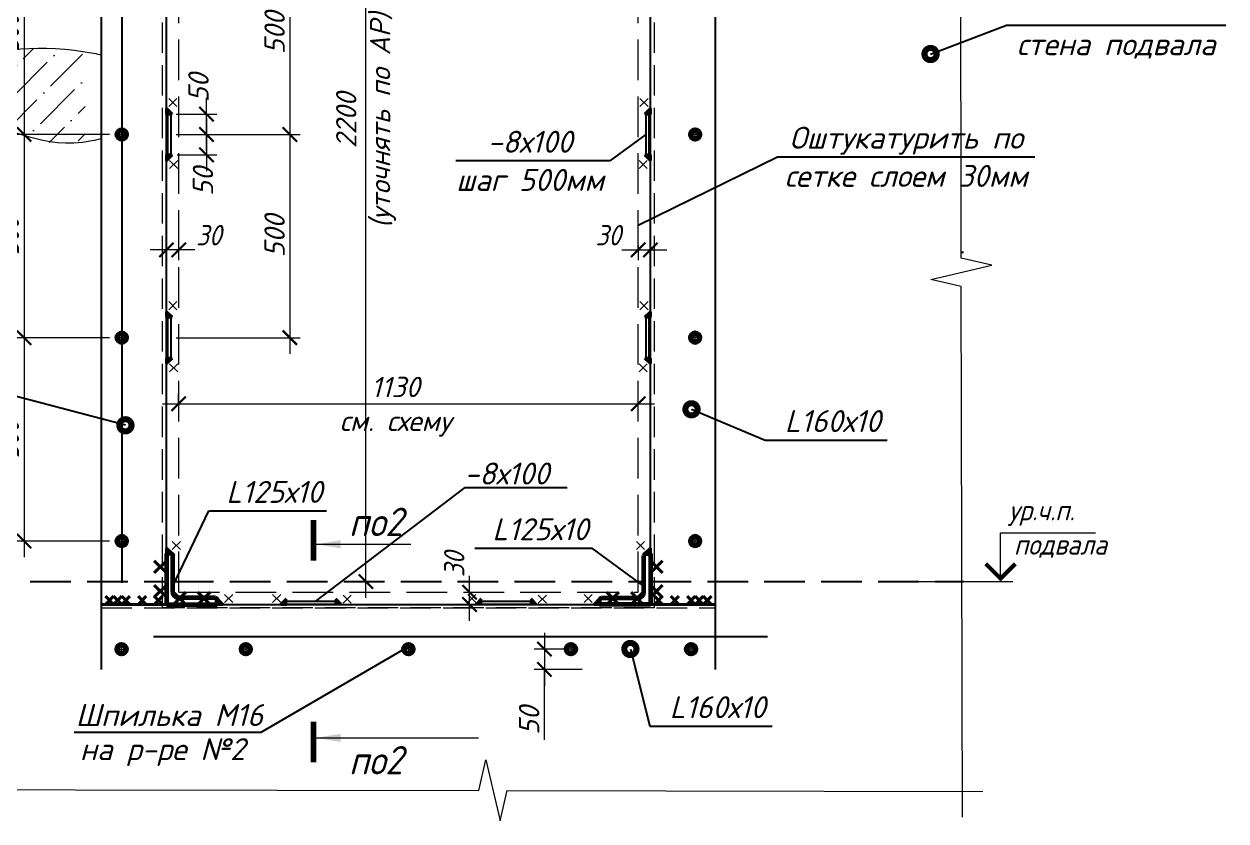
# Model space of a CAD drawing. Header units: millimetres. Extents: x 749182 to 2267578, y 70462 to 311449.
# Drawn here: x 2071783 to 2074739, y 144937 to 146898 of the extents above; entities that cross this region are included whole.
import ezdxf
from ezdxf.enums import TextEntityAlignment as Align

# ---------------------------------------------------------------- set-up
doc = ezdxf.new("R2010")
doc.units = ezdxf.units.MM
doc.linetypes.add('ГОСТ 2.303 4', pattern=[7, 5, -2, 0])
doc.linetypes.add('осеваяX2', pattern=[4, 2.5, -0.5, 0.5, -0.5])
doc.layers.get('Defpoints').update_dxf_attribs({"color": 255})
for name, color, linetype, lineweight in [('1Стены', 252, 'Continuous', 25), ('Оси', 165, 'осеваяX2', 13), ('Размер', 7, 'Continuous', 13), ('размеры', 7, 'Continuous', 9), ('Размеры КР', 164, 'Continuous', 9), ('сварка', 156, 'Continuous', 9), ('Стены', 184, 'Continuous', 40), ('штриховка кирпич', 42, 'Continuous', 5)]:
    doc.layers.add(name, color=color, linetype=linetype, lineweight=lineweight)
doc.layers.add('CS_UNPLOTTED', color=254, linetype='Continuous', plot=False)
doc.layers.add('металл', color=124, linetype='Continuous')
doc.layers.add('Текст', color=7, linetype='Continuous')
doc.styles.add('GOST 2.304_new', font='isocpeur.ttf', dxfattribs={"width": 0.9, "oblique": 15})
doc.styles.add('М2', font='isocpeui.ttf')
doc.dimstyles.new('SPDS', dxfattribs={"dimscale": 25, "dimtxt": 2.5, "dimasz": 1.77, "dimexe": 1.25, "dimexo": 0.625, "dimtad": 1, "dimdec": 0, "dimrnd": 0.001, "dimtxsty": 'GOST 2.304_new', "dimblk": 'ARCHTICK', "dimcen": 2.5, "dimdle": 2, "dimclrt": 256, "dimazin": 2, "dimtfac": 0.75, "dimtdec": 0, "dimtmove": 1, "dimatfit": 3, "dimfxl": 0, "dimtolj": 1, "dimlwd": 9, "dimlwe": 9, "dimarcsym": 0})
doc.dimstyles.new('SPDS 1_20', dxfattribs={"dimscale": 20, "dimtxt": 2.5, "dimasz": 1.77, "dimexe": 1.25, "dimexo": 0.625, "dimtad": 1, "dimdec": 0, "dimrnd": 0.001, "dimtxsty": 'М2', "dimblk": 'ARCHTICK', "dimcen": 2.5, "dimdle": 2, "dimclrt": 256, "dimadec": 0, "dimazin": 2, "dimtfac": 0.75, "dimtdec": 0, "dimtmove": 1, "dimatfit": 3, "dimfxl": 0, "dimtolj": 1, "dimlwd": 9, "dimlwe": 9, "dimarcsym": 0})

# ---------------------------------------------------------------- blocks, each defined once
blk = doc.blocks.new('м16')
at = {"layer": 'металл', "lineweight": 30, "ltscale": 20}
for p, q in [((-11, 6.4), (0, 12.7)), ((-11, -6.4), (-11, 6.4)), ((0, 12.7), (11, 6.4)), ((11, 6.4), (11, -6.4)), ((0, -12.7), (-11, -6.4)), ((11, -6.4), (0, -12.7))]:
    blk.add_line(p, q, dxfattribs=at)
blk.add_circle((0, 0), 15, dxfattribs=at)
for radius, start, end in [(10.4, 0, 180), (10.4, 180, 0), (6.92, 0, 180), (6.92, 180, 0)]:
    blk.add_arc((0, 0), radius, start, end, dxfattribs=at)
at = {"layer": 'металл', "linetype": 'Continuous', "lineweight": 25, "ltscale": 20}
blk.add_arc((0, 0), 8, 255, 165, dxfattribs=at)
at = {"layer": 'Оси', "ltscale": 20}
for p, q in [((17, 0), (-17.3, 0)), ((0, 17.3), (0, -17.3))]:
    blk.add_line(p, q, dxfattribs=at)
blk = doc.blocks.new('_ArchTick')
at = {"color": 0, "linetype": 'ByBlock', "const_width": 0.15}
blk.add_lwpolyline([(-0.5, -0.5), (0.5, 0.5)], dxfattribs=at)
blk = doc.blocks.new('*D1675')
at = {"layer": 'Defpoints', "color": 0, "lineweight": 20, "ltscale": 20, "transparency": 16777216}
for p in [(2072133.3, 146365.7), (2072163.3, 146365.7), (2072133.3, 146342.1)]:
    blk.add_point(p, dxfattribs=at)
at = {"layer": 'Размер', "color": 0, "lineweight": 9, "ltscale": 20, "transparency": 16777216}
for p, q in [((2072203.3, 146342.1), (2072093.3, 146342.1)), ((2072133.3, 146353.2), (2072133.3, 146317.1)), ((2072163.3, 146353.2), (2072163.3, 146317.1))]:
    blk.add_line(p, q, dxfattribs=at)
at = {"layer": 'Размер', "color": 0, "lineweight": 9, "ltscale": 20, "transparency": 16777216, "xscale": 35.4, "yscale": 35.4, "zscale": 35.4}
for p, rotation in [((2072133.3, 146342.1), 179.9999999995553), ((2072163.3, 146342.1), 359.9999999995553)]:
    blk.add_blockref('_ArchTick', p, dxfattribs=dict(at, rotation=rotation))
at = {"layer": 'Размер', "ltscale": 20, "transparency": 16777216, "insert": (2072237.2, 146378.2), "char_height": 50, "attachment_point": 5, "style": 'GOST 2.304_new'}
blk.add_mtext('\\A1;30', dxfattribs=at)
blk = doc.blocks.new('свар')
at = {"layer": 'сварка', "color": 0, "linetype": 'Continuous', "ltscale": 10}
for p, q in [((10, 10), (-10, -10)), ((-10, 10), (10, -10))]:
    blk.add_line(p, q, dxfattribs=at)
blk = doc.blocks.new('*D1678')
at = {"layer": 'Defpoints', "color": 0, "lineweight": 20, "ltscale": 20, "transparency": 16777216}
for p in [(2073293.4, 146365.7), (2073323.4, 146365.7), (2073323.4, 146342.1)]:
    blk.add_point(p, dxfattribs=at)
at = {"layer": 'Размер', "color": 0, "lineweight": 9, "ltscale": 20, "transparency": 16777216}
for p, q in [((2073253.4, 146342.1), (2073363.4, 146342.1)), ((2073293.4, 146353.2), (2073293.4, 146317.1)), ((2073323.4, 146353.2), (2073323.4, 146317.1))]:
    blk.add_line(p, q, dxfattribs=at)
at = {"layer": 'Размер', "color": 0, "lineweight": 9, "ltscale": 20, "transparency": 16777216, "xscale": 35.4, "yscale": 35.4, "zscale": 35.4, "rotation": 180}
blk.add_blockref('_ArchTick', (2073293.4, 146342.1), dxfattribs=at)
at = {"layer": 'Размер', "color": 0, "lineweight": 9, "ltscale": 20, "transparency": 16777216, "xscale": 35.4, "yscale": 35.4, "zscale": 35.4}
blk.add_blockref('_ArchTick', (2073323.4, 146342.1), dxfattribs=at)
at = {"layer": 'Размер', "ltscale": 20, "transparency": 16777216, "insert": (2073219.6, 146378.2), "char_height": 50, "attachment_point": 5, "style": 'GOST 2.304_new'}
blk.add_mtext('\\A1;30', dxfattribs=at)
blk = doc.blocks.new('*D1680')
at = {"layer": 'Defpoints', "color": 0, "lineweight": 20, "ltscale": 20, "transparency": 16777216}
for p in [(2072144.4, 147126.1), (2072144.4, 146626.1), (2072436.7, 146626.1)]:
    blk.add_point(p, dxfattribs=at)
at = {"layer": 'Размер', "color": 0, "lineweight": 9, "ltscale": 20, "transparency": 16777216}
for p, q in [((2072436.7, 147166.1), (2072436.7, 146586.1)), ((2072156.9, 147126.1), (2072461.7, 147126.1)), ((2072156.9, 146626.1), (2072461.7, 146626.1))]:
    blk.add_line(p, q, dxfattribs=at)
at = {"layer": 'Размер', "color": 0, "lineweight": 9, "ltscale": 20, "transparency": 16777216, "xscale": 35.4, "yscale": 35.4, "zscale": 35.4}
for p, rotation in [((2072436.7, 147126.1), 90), ((2072436.7, 146626.1), 270)]:
    blk.add_blockref('_ArchTick', p, dxfattribs=dict(at, rotation=rotation))
at = {"layer": 'Размер', "ltscale": 20, "transparency": 16777216, "insert": (2072399.2, 146876.1), "char_height": 50, "attachment_point": 5, "rotation": 90, "style": 'М2'}
blk.add_mtext('\\A1;500', dxfattribs=at)
blk = doc.blocks.new('*D1681')
at = {"layer": 'Defpoints', "color": 0, "lineweight": 20, "ltscale": 20, "transparency": 16777216}
for p in [(2072144.4, 146676.1), (2072231.9, 146676.1), (2072156.9, 146626.1)]:
    blk.add_point(p, dxfattribs=at)
at = {"layer": 'Размер', "color": 0, "lineweight": 9, "ltscale": 20, "transparency": 16777216}
for p, q in [((2072231.9, 146586.1), (2072231.9, 146716.1)), ((2072156.9, 146676.1), (2072256.9, 146676.1)), ((2072169.4, 146626.1), (2072256.9, 146626.1))]:
    blk.add_line(p, q, dxfattribs=at)
at = {"layer": 'Размер', "color": 0, "lineweight": 9, "ltscale": 20, "transparency": 16777216, "xscale": 35.4, "yscale": 35.4, "zscale": 35.4}
for p, rotation in [((2072231.9, 146676.1), 90), ((2072231.9, 146626.1), 270)]:
    blk.add_blockref('_ArchTick', p, dxfattribs=dict(at, rotation=rotation))
at = {"layer": 'Размер', "ltscale": 20, "transparency": 16777216, "insert": (2072212.1, 146741), "char_height": 50, "attachment_point": 5, "rotation": 90, "style": 'М2'}
blk.add_mtext('\\A1;50', dxfattribs=at)
blk = doc.blocks.new('*D1682')
at = {"layer": 'Defpoints', "color": 0, "lineweight": 20, "ltscale": 20, "transparency": 16777216}
for p in [(2072156.9, 146626.1), (2072147, 146576), (2072231.9, 146576)]:
    blk.add_point(p, dxfattribs=at)
at = {"layer": 'Размер', "color": 0, "lineweight": 9, "ltscale": 20, "transparency": 16777216}
for p, q in [((2072231.9, 146666.1), (2072231.9, 146536)), ((2072169.4, 146626.1), (2072256.9, 146626.1)), ((2072159.5, 146576), (2072256.9, 146576))]:
    blk.add_line(p, q, dxfattribs=at)
at = {"layer": 'Размер', "color": 0, "lineweight": 9, "ltscale": 20, "transparency": 16777216, "xscale": 35.4, "yscale": 35.4, "zscale": 35.4}
for p, rotation in [((2072231.9, 146626.1), 90), ((2072231.9, 146576), 270)]:
    blk.add_blockref('_ArchTick', p, dxfattribs=dict(at, rotation=rotation))
at = {"layer": 'Размер', "ltscale": 20, "transparency": 16777216, "insert": (2072223.1, 146510.2), "char_height": 50, "attachment_point": 5, "rotation": 90, "style": 'М2'}
blk.add_mtext('\\A1;50', dxfattribs=at)
blk = doc.blocks.new('*D1684')
at = {"layer": 'Defpoints', "color": 0, "lineweight": 20, "ltscale": 20, "transparency": 16777216}
for p in [(2072144.4, 146626.1), (2072144.4, 146126.1), (2072436.7, 146126.1)]:
    blk.add_point(p, dxfattribs=at)
at = {"layer": 'Размер', "color": 0, "lineweight": 9, "ltscale": 20, "transparency": 16777216}
for p, q in [((2072436.7, 146666.1), (2072436.7, 146086.1)), ((2072156.9, 146626.1), (2072461.7, 146626.1)), ((2072156.9, 146126.1), (2072461.7, 146126.1))]:
    blk.add_line(p, q, dxfattribs=at)
at = {"layer": 'Размер', "color": 0, "lineweight": 9, "ltscale": 20, "transparency": 16777216, "xscale": 35.4, "yscale": 35.4, "zscale": 35.4}
for p, rotation in [((2072436.7, 146626.1), 90), ((2072436.7, 146126.1), 270)]:
    blk.add_blockref('_ArchTick', p, dxfattribs=dict(at, rotation=rotation))
at = {"layer": 'Размер', "ltscale": 20, "transparency": 16777216, "insert": (2072399.2, 146376.1), "char_height": 50, "attachment_point": 5, "rotation": 90, "style": 'М2'}
blk.add_mtext('\\A1;500', dxfattribs=at)
blk = doc.blocks.new('*D1685')
at = {"layer": 'Defpoints', "color": 0, "lineweight": 20, "ltscale": 20, "transparency": 16777216}
for p in [(2072868.3, 145499.7), (2072878.5, 145499.7), (2072868.3, 145469.7)]:
    blk.add_point(p, dxfattribs=at)
at = {"layer": 'Размер', "color": 0, "lineweight": 9, "ltscale": 20, "transparency": 16777216}
for p, q in [((2072878.5, 145429.7), (2072878.5, 145539.7)), ((2072880.8, 145499.7), (2072903.5, 145499.7)), ((2072880.8, 145469.7), (2072903.5, 145469.7))]:
    blk.add_line(p, q, dxfattribs=at)
at = {"layer": 'Размер', "color": 0, "lineweight": 9, "ltscale": 20, "transparency": 16777216, "xscale": 35.4, "yscale": 35.4, "zscale": 35.4}
for p, rotation in [((2072878.5, 145499.7), 90), ((2072878.5, 145469.7), 270)]:
    blk.add_blockref('_ArchTick', p, dxfattribs=dict(at, rotation=rotation))
at = {"layer": 'Размер', "ltscale": 20, "transparency": 16777216, "insert": (2072841, 145568), "char_height": 50, "attachment_point": 5, "rotation": 90, "style": 'GOST 2.304_new'}
blk.add_mtext('\\A1;30', dxfattribs=at)
blk = doc.blocks.new('*D1686')
at = {"layer": 'Defpoints', "color": 0, "lineweight": 20, "ltscale": 20, "transparency": 16777216}
for p in [(2072623.9, 147726.1), (2072637.8, 147726.1), (2072637.8, 145526.1)]:
    blk.add_point(p, dxfattribs=at)
at = {"layer": 'Размер', "color": 0, "lineweight": 9, "ltscale": 20, "transparency": 16777216}
for p, q in [((2072623.9, 145486.1), (2072623.9, 147766.1)), ((2072625.3, 147726.1), (2072598.9, 147726.1)), ((2072625.3, 145526.1), (2072598.9, 145526.1))]:
    blk.add_line(p, q, dxfattribs=at)
at = {"layer": 'Размер', "color": 0, "lineweight": 9, "ltscale": 20, "transparency": 16777216, "xscale": 35.4, "yscale": 35.4, "zscale": 35.4}
for p, rotation in [((2072623.9, 147726.1), 90), ((2072623.9, 145526.1), 270)]:
    blk.add_blockref('_ArchTick', p, dxfattribs=dict(at, rotation=rotation))
at = {"layer": 'Размер', "ltscale": 20, "transparency": 16777216, "insert": (2072623.9, 146660.7), "char_height": 50, "width": 670.583, "attachment_point": 5, "rotation": 90, "style": 'М2'}
blk.add_mtext('\\A1;2200 \\P(уточнять по АР)', dxfattribs=at)
blk = doc.blocks.new('*D1669')
at = {"layer": 'Defpoints', "color": 0, "lineweight": 20, "ltscale": 20, "transparency": 16777216}
for p in [(2072006.1, 147126.1), (2071783.3, 146626.1), (2072006.1, 146626.1)]:
    blk.add_point(p, dxfattribs=at)
at = {"layer": 'размеры', "color": 0, "lineweight": 9, "ltscale": 20, "transparency": 16777216}
for p, q in [((2071783.3, 147166.1), (2071783.3, 146586.1)), ((2071993.6, 147126.1), (2071758.3, 147126.1)), ((2071993.6, 146626.1), (2071758.3, 146626.1))]:
    blk.add_line(p, q, dxfattribs=at)
at = {"layer": 'размеры', "color": 0, "lineweight": 9, "ltscale": 20, "transparency": 16777216, "xscale": 35.4, "yscale": 35.4, "zscale": 35.4}
for p, rotation in [((2071783.3, 147126.1), 90), ((2071783.3, 146626.1), 270)]:
    blk.add_blockref('_ArchTick', p, dxfattribs=dict(at, rotation=rotation))
at = {"layer": 'размеры', "ltscale": 20, "transparency": 16777216, "insert": (2071745.8, 146876.1), "char_height": 50, "attachment_point": 5, "rotation": 90, "style": 'GOST 2.304_new'}
blk.add_mtext('\\A1;500', dxfattribs=at)
blk = doc.blocks.new('*D1670')
at = {"layer": 'Defpoints', "color": 0, "lineweight": 20, "ltscale": 20, "transparency": 16777216}
for p in [(2072006.1, 146626.1), (2071783.3, 146126.1), (2072006.1, 146126.1)]:
    blk.add_point(p, dxfattribs=at)
at = {"layer": 'размеры', "color": 0, "lineweight": 9, "ltscale": 20, "transparency": 16777216}
for p, q in [((2071783.3, 146666.1), (2071783.3, 146086.1)), ((2071993.6, 146626.1), (2071758.3, 146626.1)), ((2071993.6, 146126.1), (2071758.3, 146126.1))]:
    blk.add_line(p, q, dxfattribs=at)
at = {"layer": 'размеры', "color": 0, "lineweight": 9, "ltscale": 20, "transparency": 16777216, "xscale": 35.4, "yscale": 35.4, "zscale": 35.4}
for p, rotation in [((2071783.3, 146626.1), 90), ((2071783.3, 146126.1), 270)]:
    blk.add_blockref('_ArchTick', p, dxfattribs=dict(at, rotation=rotation))
at = {"layer": 'размеры', "ltscale": 20, "transparency": 16777216, "insert": (2071745.8, 146376.1), "char_height": 50, "attachment_point": 5, "rotation": 90, "style": 'GOST 2.304_new'}
blk.add_mtext('\\A1;500', dxfattribs=at)
blk = doc.blocks.new('*D1671')
at = {"layer": 'Defpoints', "color": 0, "lineweight": 20, "ltscale": 20, "transparency": 16777216}
for p in [(2072006.1, 146126.1), (2071783.3, 145625.7), (2072006.1, 145625.7)]:
    blk.add_point(p, dxfattribs=at)
at = {"layer": 'размеры', "color": 0, "lineweight": 9, "ltscale": 20, "transparency": 16777216}
for p, q in [((2071783.3, 146166.1), (2071783.3, 145585.7)), ((2071993.6, 146126.1), (2071758.3, 146126.1)), ((2071993.6, 145625.7), (2071758.3, 145625.7))]:
    blk.add_line(p, q, dxfattribs=at)
at = {"layer": 'размеры', "color": 0, "lineweight": 9, "ltscale": 20, "transparency": 16777216, "xscale": 35.4, "yscale": 35.4, "zscale": 35.4}
for p, rotation in [((2071783.3, 146126.1), 90), ((2071783.3, 145625.7), 270)]:
    blk.add_blockref('_ArchTick', p, dxfattribs=dict(at, rotation=rotation))
at = {"layer": 'размеры', "ltscale": 20, "transparency": 16777216, "insert": (2071745.8, 145875.9), "char_height": 50, "attachment_point": 5, "rotation": 90, "style": 'GOST 2.304_new'}
blk.add_mtext('\\A1;500', dxfattribs=at)
blk = doc.blocks.new('*D1689')
at = {"layer": 'Defpoints', "color": 0, "lineweight": 20, "ltscale": 20, "transparency": 16777216}
for p in [(2073147.5, 145359.7), (2073062.6, 145309.7), (2073167.9, 145309.7)]:
    blk.add_point(p, dxfattribs=at)
at = {"layer": 'Размер', "color": 0, "lineweight": 9, "ltscale": 20, "transparency": 16777216}
for p, q in [((2073062.6, 145399.7), (2073062.6, 145269.7)), ((2073135, 145359.7), (2073037.6, 145359.7)), ((2073155.4, 145309.7), (2073037.6, 145309.7)), ((2073062.6, 145136.5), (2073062.6, 145309.7))]:
    blk.add_line(p, q, dxfattribs=at)
at = {"layer": 'Размер', "color": 0, "lineweight": 9, "ltscale": 20, "transparency": 16777216, "xscale": 35.4, "yscale": 35.4, "zscale": 35.4}
for p, rotation in [((2073062.6, 145359.7), 90), ((2073062.6, 145309.7), 270)]:
    blk.add_blockref('_ArchTick', p, dxfattribs=dict(at, rotation=rotation))
at = {"layer": 'Размер', "ltscale": 20, "transparency": 16777216, "insert": (2073025.1, 145183.9), "char_height": 50, "attachment_point": 5, "rotation": 90, "style": 'М2'}
blk.add_mtext('\\A1;50', dxfattribs=at)
blk = doc.blocks.new('*D1692')
at = {"layer": 'Defpoints', "color": 0, "lineweight": 20, "transparency": 16777216}
for p in [(2072163.3, 145953.5), (2073293.4, 145963.5), (2073293.4, 145933.1)]:
    blk.add_point(p, dxfattribs=at)
at = {"layer": 'Размеры КР', "color": 0, "lineweight": 9, "transparency": 16777216}
for p, q in [((2072163.3, 145966), (2072163.3, 145988.5)), ((2073293.4, 145945.6), (2073293.4, 145988.5)), ((2072123.3, 145963.5), (2073333.4, 145963.5))]:
    blk.add_line(p, q, dxfattribs=at)
at = {"layer": 'Размеры КР', "color": 0, "lineweight": 9, "transparency": 16777216, "xscale": 35.4, "yscale": 35.4, "zscale": 35.4, "rotation": 180}
blk.add_blockref('_ArchTick', (2072163.3, 145963.5), dxfattribs=at)
at = {"layer": 'Размеры КР', "color": 0, "lineweight": 9, "transparency": 16777216, "xscale": 35.4, "yscale": 35.4, "zscale": 35.4}
blk.add_blockref('_ArchTick', (2073293.4, 145963.5), dxfattribs=at)
at = {"layer": 'Размеры КР', "lineweight": 20, "transparency": 16777216, "insert": (2072696.4, 145956.3), "char_height": 50, "attachment_point": 5, "style": 'М2'}
blk.add_mtext('\\A1;1130\\Pсм. схему', dxfattribs=at)

msp = doc.modelspace()

# ---------------------------------------------------------------- hatches: boundary and pattern name
at = {"layer": 'Стены', "linetype": 'Continuous', "ltscale": 5}
for points in [[(2072133.3484, 146676.2142), (2072133.3484, 146689.8576), (2072146.9918, 146676.2142)], [(2073323.3582, 146676.2142), (2073323.3582, 146689.8576), (2073309.7148, 146676.2142)], [(2072133.3484, 146576.0186), (2072133.3484, 146562.3752), (2072146.9918, 146576.0186)], [(2073323.3582, 146576.0186), (2073323.3582, 146562.3752), (2073309.7148, 146576.0186)], [(2072133.3484, 146176.2142), (2072133.3484, 146189.8576), (2072146.9918, 146176.2142)], [(2073323.3582, 146176.2142), (2073323.3582, 146189.8576), (2073309.7148, 146176.2142)], [(2072133.3484, 146076.0186), (2072133.3484, 146062.3752), (2072146.9918, 146076.0186)], [(2073323.3582, 146076.0186), (2073323.3582, 146062.3752), (2073309.7148, 146076.0186)], [(2072133.3386, 145594.7048), (2072133.3386, 145608.3483), (2072146.982, 145594.7048)], [(2073323.3582, 145594.695), (2073323.3582, 145608.3384), (2073309.7148, 145594.695)], [(2072258.3386, 145469.7048), (2072258.3386, 145483.3483), (2072271.982, 145469.7048)], [(2072428.2555, 145469.695), (2072414.6121, 145469.695), (2072428.2555, 145483.3384)], [(2072548.9425, 145469.695), (2072562.586, 145469.695), (2072548.9425, 145483.3384)], [(2072908.2555, 145469.695), (2072894.6121, 145469.695), (2072908.2555, 145483.3384)], [(2073028.9425, 145469.695), (2073042.586, 145469.695), (2073028.9425, 145483.3384)], [(2073198.3484, 145469.695), (2073198.3484, 145483.3384), (2073184.705, 145469.695)]]:
    msp.add_hatch(color=256, dxfattribs=at).paths.add_polyline_path(points, flags=0)
at = {"layer": 'штриховка кирпич', "ltscale": 20}
h = msp.add_hatch(dxfattribs=at)
h.set_pattern_fill('ANSI36', color=256, scale=15)
h.set_pattern_definition([(45, (-39860977.59, -1290940.766), (25.25697034, 92.60889125), [119.0625, -23.8125, 0, -23.8125])])
edge = h.paths.add_edge_path()
edge.add_spline(control_points=[(2071933.3484, 146821.5948), (2071922.1723, 146824.7526), (2071803.0856, 146853.485), (2071712.2099, 146829.288), (2071629.9206, 146807.3771)], knot_values=[0, 0, 0, 0, 28.268924197, 299.190779204, 299.190779204, 299.190779204, 299.190779204], degree=3, periodic=0)
edge.add_spline(control_points=[(2071629.9206, 146807.3771), (2071564.9894, 146741.4163), (2071532.3711, 146628.112), (2071727.6682, 146675.2408), (2071828.0572, 146582.3769), (2071927.1017, 146613.6571), (2071933.3484, 146615.9418)], knot_values=[624.98540237, 624.98540237, 624.98540237, 624.98540237, 809.346712456, 941.672141688, 1203.71855065, 1221.227201709, 1221.227201709, 1221.227201709, 1221.227201709], degree=3, periodic=0)
edge.add_line((2071933.3484, 146615.9418), (2071933.3484, 146821.5948))

# ---------------------------------------------------------------- linework, layer by layer
at = {"layer": '1Стены', "linetype": 'ГОСТ 2.303 4', "lineweight": 13, "ltscale": 15}
for p, q in [((2072123.3484, 145461.695), (2072123.3484, 147791.7048)), ((2073333.3582, 145461.695), (2073333.3582, 147791.7048)), ((2071973.3484, 145461.695), (2073483.3582, 145461.695)), ((2073333.3582, 145461.695), (2072123.3484, 145461.695))]:
    msp.add_line(p, q, dxfattribs=at)
at = {"layer": '1Стены', "linetype": 'ГОСТ 2.303 4', "lineweight": 13, "ltscale": 20}
for p, q in [((2072163.3484, 145499.695), (2072163.3484, 147726.1262)), ((2073293.3582, 145499.695), (2073293.3582, 147726.1262)), ((2072163.3484, 145499.695), (2073293.3582, 145499.695))]:
    msp.add_line(p, q, dxfattribs=at)
at = {"layer": '1Стены', "color": 6, "linetype": 'ГОСТ 2.303 4', "ltscale": 20}
for p, q in [((2071518.2818, 145526.1262), (2072133.3386, 145526.1262)), ((2072149.3386, 145526.1262), (2073307.3582, 145526.1262)), ((2073323.3582, 145526.1262), (2074087.2555, 145526.1262)), ((2074088.6182, 145526.1262), (2074093.4117, 145526.1262))]:
    msp.add_line(p, q, dxfattribs=at)
at = {"layer": 'CS_UNPLOTTED', "ltscale": 20}
msp.add_line((2072023.3484, 148437.9746), (2072023.3484, 145522.9586), dxfattribs=at)
at = {"layer": 'CS_UNPLOTTED', "ltscale": 100}
msp.add_line((2074087.4674, 146336.1164), (2074093.4117, 146336.1164), dxfattribs=at)
at = {"layer": 'металл', "color": 0, "ltscale": 20}
for p, q in [((2071973.3484, 145309.695), (2071973.3484, 147996.1262)), ((2073483.3582, 145309.695), (2073483.3582, 147996.1262)), ((2072133.3484, 145594.7048), (2072133.3484, 147741.7048)), ((2073323.3582, 145471.695), (2073323.3582, 147741.7048)), ((2072133.3484, 145469.695), (2071973.3484, 145469.695)), ((2072133.3484, 145469.695), (2071973.3484, 145469.695)), ((2071973.3484, 145469.695), (2073483.3582, 145469.695)), ((2073323.3582, 145469.695), (2073483.3582, 145469.695)), ((2073323.3582, 145469.695), (2073483.3582, 145469.695)), ((2072101.2332, 145391.1376), (2073611.243, 145391.1376))]:
    msp.add_line(p, q, dxfattribs=at)
at = {"layer": 'металл', "color": 0, "linetype": 'Continuous', "lineweight": 60, "ltscale": 20, "extrusion": (0, 0, -1)}
for p, q in [((2072133.3386, 145594.7048), (2072133.3386, 145469.7048)), ((2072144.7386, 145594.7048), (2072133.3386, 145594.7048)), ((2072149.3386, 145499.7048), (2072149.3386, 145590.1048)), ((2072253.7386, 145485.7048), (2072163.3386, 145485.7048)), ((2072258.3386, 145469.7048), (2072258.3386, 145481.1048)), ((2072133.3386, 145469.7048), (2072258.3386, 145469.7048))]:
    msp.add_line(p, q, dxfattribs=at)
at = {"layer": 'металл', "color": 0, "linetype": 'Continuous', "lineweight": 60, "ltscale": 20}
for p, q in [((2073311.9582, 145594.695), (2073323.3582, 145594.695)), ((2073323.3582, 145594.695), (2073323.3582, 145469.695)), ((2073307.3582, 145499.695), (2073307.3582, 145590.095)), ((2073198.3582, 145469.695), (2073198.3582, 145481.095)), ((2073202.9582, 145485.695), (2073293.3582, 145485.695)), ((2073323.3582, 145469.695), (2073198.3582, 145469.695))]:
    msp.add_line(p, q, dxfattribs=at)
at = {"layer": 'металл', "ltscale": 20}
for points in [[(2072136.3575, 146676.1164), (2072144.3575, 146676.1164), (2072144.3575, 146576.1164), (2072136.3575, 146576.1164)], [(2073320.3492, 146676.1164), (2073312.3492, 146676.1164), (2073312.3492, 146576.1164), (2073320.3492, 146576.1164)], [(2072136.3575, 146176.1164), (2072144.3575, 146176.1164), (2072144.3575, 146076.1164), (2072136.3575, 146076.1164)], [(2073320.3492, 146176.1164), (2073312.3492, 146176.1164), (2073312.3492, 146076.1164), (2073320.3492, 146076.1164)], [(2072428.3533, 145469.695), (2072428.3533, 145477.695), (2072548.3533, 145477.695), (2072548.3533, 145469.695)], [(2072908.3533, 145469.695), (2072908.3533, 145477.695), (2073028.3533, 145477.695), (2073028.3533, 145469.695)]]:
    msp.add_lwpolyline(points, close=True, dxfattribs=at)
at = {"layer": 'металл', "linetype": 'Continuous', "lineweight": 60, "ltscale": 20, "extrusion": (0, 0, -1)}
for centre, radius, start, end in [((-2072144.7386, 145590.1048), 4.6, 90, 180), ((-2072163.3386, 145499.7048), 14, 270, 0), ((-2072253.7386, 145481.1048), 4.6, 90, 180)]:
    msp.add_arc(centre, radius, start, end, dxfattribs=at)
at = {"layer": 'металл', "linetype": 'Continuous', "lineweight": 60, "ltscale": 20}
for centre, radius, start, end in [((2073311.9582, 145590.095), 4.6, 90, 180), ((2073202.9582, 145481.095), 4.6, 90, 180), ((2073293.3582, 145499.695), 14, 270, 0)]:
    msp.add_arc(centre, radius, start, end, dxfattribs=at)
at = {"layer": 'Размер', "linetype": 'Continuous', "ltscale": 20}
for p, q in [((2074184.3671, 145526.1262), (2074184.3671, 145646.1262)), ((2074184.3671, 145646.1262), (2074417.9921, 145646.1262)), ((2072501.9146, 145617.7789), (2072733.9295, 145617.7789)), ((2073974.9447, 145526.1262), (2074214.3671, 145526.1262)), ((2072501.9146, 145141.4948), (2072900.3403, 145141.4948))]:
    msp.add_line(p, q, dxfattribs=at)
for points, const_width in [([(2072494.9146, 145677.7789), (2072494.9146, 145577.7789)], 14), ([(2074147.9026, 145569.6617), (2074184.3671, 145533.1973), (2074220.8315, 145569.6617)], 10), ([(2072494.9146, 145081.4948), (2072494.9146, 145181.4948)], 14)]:
    msp.add_lwpolyline(points, dxfattribs=dict(at, const_width=const_width))
for points in [[(2072501.9146, 145617.7789), (2072562.0046, 145627.8345), (2072562.0046, 145607.7233)], [(2072501.9146, 145141.4948), (2072562.0046, 145151.5504), (2072562.0046, 145131.4392)]]:
    msp.add_solid(points, dxfattribs=at)
at = {"layer": 'Стены', "color": 0, "linetype": 'Continuous', "ltscale": 5}
for p, q in [((2072133.3484, 146676.2142), (2072133.3484, 146689.8576)), ((2072133.3484, 146689.8576), (2072146.9918, 146676.2142)), ((2073323.3582, 146689.8576), (2073309.7148, 146676.2142)), ((2073323.3582, 146676.2142), (2073323.3582, 146689.8576)), ((2072146.9918, 146676.2142), (2072133.3484, 146676.2142)), ((2073309.7148, 146676.2142), (2073323.3582, 146676.2142)), ((2072133.3484, 146576.0186), (2072133.3484, 146562.3752)), ((2072133.3484, 146562.3752), (2072146.9918, 146576.0186)), ((2072146.9918, 146576.0186), (2072133.3484, 146576.0186)), ((2073323.3582, 146562.3752), (2073309.7148, 146576.0186)), ((2073309.7148, 146576.0186), (2073323.3582, 146576.0186)), ((2073323.3582, 146576.0186), (2073323.3582, 146562.3752)), ((2072133.3484, 146176.2142), (2072133.3484, 146189.8576)), ((2072133.3484, 146189.8576), (2072146.9918, 146176.2142)), ((2073323.3582, 146189.8576), (2073309.7148, 146176.2142)), ((2073323.3582, 146176.2142), (2073323.3582, 146189.8576)), ((2072146.9918, 146176.2142), (2072133.3484, 146176.2142)), ((2073309.7148, 146176.2142), (2073323.3582, 146176.2142)), ((2072133.3484, 146076.0186), (2072133.3484, 146062.3752)), ((2072133.3484, 146062.3752), (2072146.9918, 146076.0186)), ((2072146.9918, 146076.0186), (2072133.3484, 146076.0186)), ((2073323.3582, 146062.3752), (2073309.7148, 146076.0186)), ((2073309.7148, 146076.0186), (2073323.3582, 146076.0186)), ((2073323.3582, 146076.0186), (2073323.3582, 146062.3752)), ((2072133.3386, 145594.7048), (2072133.3386, 145608.3483)), ((2072133.3386, 145608.3483), (2072146.982, 145594.7048)), ((2072146.982, 145594.7048), (2072133.3386, 145594.7048)), ((2073323.3582, 145608.3384), (2073309.7148, 145594.695)), ((2073309.7148, 145594.695), (2073323.3582, 145594.695)), ((2073323.3582, 145594.695), (2073323.3582, 145608.3384)), ((2072258.3386, 145469.7048), (2072258.3386, 145483.3483)), ((2072258.3386, 145483.3483), (2072271.982, 145469.7048)), ((2072414.6121, 145469.695), (2072428.2555, 145483.3384)), ((2072562.586, 145469.695), (2072548.9425, 145483.3384)), ((2072894.6121, 145469.695), (2072908.2555, 145483.3384)), ((2073042.586, 145469.695), (2073028.9425, 145483.3384)), ((2073198.3484, 145483.3384), (2073184.705, 145469.695)), ((2073198.3484, 145469.695), (2073198.3484, 145483.3384)), ((2072271.982, 145469.7048), (2072258.3386, 145469.7048)), ((2072428.2555, 145469.695), (2072414.6121, 145469.695)), ((2073184.705, 145469.695), (2073198.3484, 145469.695))]:
    msp.add_line(p, q, dxfattribs=at)
at = {"layer": 'Стены', "color": 0, "linetype": 'Continuous', "ltscale": 15}
for p, q in [((2072133.3287, 145594.7048), (2072133.3287, 145469.7048)), ((2073323.3681, 145594.695), (2073323.3681, 145469.695)), ((2072133.3287, 145577.2048), (2072103.3287, 145547.2048)), ((2072133.3287, 145547.2048), (2072103.3287, 145577.2048)), ((2073323.3681, 145577.195), (2073353.3681, 145547.195)), ((2073323.3681, 145547.195), (2073353.3681, 145577.195)), ((2072133.3287, 145517.2048), (2072103.3287, 145487.2048)), ((2072133.3287, 145487.2048), (2072103.3287, 145517.2048)), ((2073323.3681, 145517.195), (2073353.3681, 145487.195)), ((2073323.3681, 145487.195), (2073353.3681, 145517.195)), ((2072180.8336, 145469.6987), (2072150.8313, 145499.6964)), ((2072150.8336, 145469.6964), (2072180.8313, 145499.6987)), ((2072240.8336, 145469.7034), (2072210.8313, 145499.7011)), ((2072210.8336, 145469.7011), (2072240.8313, 145499.7034)), ((2073245.8533, 145469.6889), (2073215.851, 145499.6865)), ((2073215.8533, 145469.6865), (2073245.851, 145499.6889)), ((2073305.8533, 145469.6936), (2073275.851, 145499.6912)), ((2073275.8533, 145469.6912), (2073305.851, 145499.6936)), ((2072258.3386, 145469.7048), (2072133.3287, 145469.695)), ((2073323.3582, 145469.695), (2073198.3484, 145469.6851))]:
    msp.add_line(p, q, dxfattribs=at)
at = {"layer": 'Стены', "color": 0, "linetype": 'Continuous', "ltscale": 10}
for p, q in [((2071983.3484, 145469.695), (2072003.3484, 145489.695)), ((2072003.3484, 145469.695), (2071983.3484, 145489.695)), ((2072023.3484, 145469.695), (2072003.3484, 145489.695)), ((2072003.3484, 145469.695), (2072023.3484, 145489.695)), ((2072023.3484, 145469.695), (2072043.3484, 145489.695)), ((2072043.3484, 145469.695), (2072023.3484, 145489.695)), ((2072063.3484, 145469.695), (2072083.3484, 145489.695)), ((2072083.3484, 145469.695), (2072063.3484, 145489.695)), ((2072103.3484, 145469.695), (2072123.3484, 145489.695)), ((2072123.3484, 145469.695), (2072103.3484, 145489.695)), ((2073333.3582, 145469.695), (2073353.3582, 145489.695)), ((2073353.3582, 145469.695), (2073333.3582, 145489.695)), ((2073353.3582, 145469.695), (2073333.3582, 145489.695)), ((2073333.3582, 145469.695), (2073353.3582, 145489.695)), ((2073373.3582, 145469.695), (2073393.3582, 145489.695)), ((2073393.3582, 145469.695), (2073373.3582, 145489.695)), ((2073393.3582, 145469.695), (2073373.3582, 145489.695)), ((2073373.3582, 145469.695), (2073393.3582, 145489.695)), ((2073413.3582, 145469.695), (2073433.3582, 145489.695)), ((2073433.3582, 145469.695), (2073413.3582, 145489.695)), ((2073433.3582, 145469.695), (2073413.3582, 145489.695)), ((2073413.3582, 145469.695), (2073433.3582, 145489.695)), ((2073453.3582, 145469.695), (2073433.3582, 145489.695)), ((2073433.3582, 145469.695), (2073453.3582, 145489.695)), ((2073433.3582, 145469.695), (2073453.3582, 145489.695)), ((2073453.3582, 145469.695), (2073433.3582, 145489.695)), ((2073453.3582, 145469.695), (2073473.3582, 145489.695)), ((2073473.3582, 145469.695), (2073453.3582, 145489.695)), ((2073473.3582, 145469.695), (2073453.3582, 145489.695)), ((2073453.3582, 145469.695), (2073473.3582, 145489.695)), ((2071973.3484, 145469.695), (2072133.3484, 145469.695)), ((2073323.3582, 145469.695), (2073483.3582, 145469.695)), ((2073483.3582, 145469.695), (2073323.3582, 145469.695))]:
    msp.add_line(p, q, dxfattribs=at)
at = {"layer": 'Текст', "ltscale": 20}
for p, q in [((2074012.2368, 146824.0259), (2074198.7492, 146895.1919)), ((2074198.7492, 146895.1919), (2074738.6742, 146895.1919)), ((2073312.3492, 146626.1164), (2073223.6779, 146561.2137)), ((2073293.3582, 146403.2785), (2073635.4693, 146571.1229)), ((2073635.4693, 146571.1229), (2074268.9493, 146571.1229)), ((2073223.6779, 146561.2137), (2072845.0497, 146561.2137)), ((2072032.3251, 145910.4981), (2071693.8162, 146000.04)), ((2073424.3815, 145949.8212), (2073605.1448, 145873.891)), ((2073605.1448, 145873.891), (2073905.7148, 145873.891)), ((2072500.5798, 145477.695), (2072867.5796, 145757.7568)), ((2072867.5796, 145757.7568), (2073118.9853, 145757.7568)), ((2072149.3484, 145514.895), (2072237.305, 145699.6556)), ((2072237.305, 145699.6556), (2072526.94, 145699.6556)), ((2073181.2732, 145607.6784), (2072891.6382, 145607.6784)), ((2073307.3582, 145514.895), (2073181.2732, 145607.6784)), ((2072365.8208, 145155.7786), (2072728.2128, 145366.613)), ((2073274.1079, 145360.048), (2073322.1143, 145169.9103)), ((2071906.0858, 145155.7786), (2072365.8208, 145155.7786)), ((2073322.1143, 145169.9103), (2073622.6843, 145169.9103))]:
    msp.add_line(p, q, dxfattribs=at)
at = {"layer": 'Текст', "ltscale": 20, "const_width": 30}
for points in [[(2074019.7368, 146824.0259, 1), (2074004.7368, 146824.0259, 1)], [(2073431.8815, 145949.8212, 1), (2073416.8815, 145949.8212, 1)], [(2072039.8251, 145910.4981, 1), (2072024.8251, 145910.4981, 1)], [(2073281.6079, 145360.048, 1), (2073266.6079, 145360.048, 1)]]:
    msp.add_lwpolyline(points, format="xyb", close=True, dxfattribs=at)
at = {"layer": 'штриховка кирпич', "linetype": 'Continuous', "ltscale": 20}
for points in [[(2074090.4652, 144946.398), (2074087.7064, 146251.7214), (2074012.6816, 146269.1148), (2074162.6317, 146304.3279), (2074087.6069, 146321.7213), (2074084.848, 148643.6503)], [(2071413.212, 145014.1386), (2072901.155, 145011.9904), (2072918.7615, 145086.9655), (2072953.5484, 144936.9159), (2072971.1549, 145011.891), (2074140.4018, 145009.1321)]]:
    msp.add_lwpolyline(points, dxfattribs=at)
at = {"layer": 'штриховка кирпич', "ltscale": 20}
for points, knots in [([(2071589.9206, 146807.3771), (2071712.2099, 146829.288), (2071803.0856, 146853.485), (2071962.1723, 146824.7526), (2071973.3484, 146821.5948)], [0, 0, 0, 0, 270.921855007, 299.190779204, 299.190779204, 299.190779204, 299.190779204]), ([(2071973.3484, 146615.9418), (2071967.1017, 146613.6571), (2071828.0572, 146582.3769), (2071727.6682, 146675.2408), (2071492.3711, 146628.112), (2071524.9894, 146741.4163), (2071589.9206, 146807.3771)], [624.98540237, 624.98540237, 624.98540237, 624.98540237, 642.494053429, 904.540462392, 1036.865891624, 1221.227201709, 1221.227201709, 1221.227201709, 1221.227201709])]:
    msp.add_open_spline(points, degree=3, knots=knots, dxfattribs=at)

# ---------------------------------------------------------------- block references
at = {"layer": 'Размер', "color": 0, "xscale": -1}
for p, rotation in [((2072149.1038, 146704.8468), 89.99999999762781), ((2072151.1074, 146551.9727), 89.99999999762781), ((2072149.1038, 146204.8468), 89.99999999762781), ((2072149.1038, 146204.8468), 89.99999999762781), ((2072151.1074, 146051.9727), 89.99999999762781), ((2072157.5129, 145614.9184), 89.99999999762781), ((2072286.3849, 145484.4339), 180)]:
    msp.add_blockref('свар', p, dxfattribs=dict(at, rotation=rotation))
at = {"layer": 'Размер', "color": 0}
for p, rotation in [((2073307.6029, 146704.8468), 270.0000000023722), ((2073305.5992, 146551.9727), 270.0000000023722), ((2073307.6029, 146204.8468), 270.0000000023722), ((2073307.6029, 146204.8468), 270.0000000023722), ((2073305.5992, 146051.9727), 270.0000000023722), ((2073299.1839, 145614.9086), 270.0000000023722), ((2072404.2096, 145484.4449), 180), ((2072577.5751, 145482.4413), 180), ((2072884.2096, 145484.4449), 180), ((2073057.5751, 145482.4413), 180), ((2073170.302, 145484.4241), 180)]:
    msp.add_blockref('свар', p, dxfattribs=dict(at, rotation=rotation))
at = {"layer": 'Размер', "xscale": -1, "rotation": 89.99999999988889}
for p in [(2072023.3484, 146626.1164), (2072023.3484, 146126.1164), (2072023.3484, 145625.695), (2072022.9009, 145359.5224)]:
    msp.add_blockref('м16', p, dxfattribs=at)
at = {"layer": 'Размер', "rotation": 270.0000000001111}
for p in [(2073433.3582, 146626.1164), (2073433.3582, 146126.1164), (2073433.3582, 145625.695), (2073423.3558, 145359.5224)]:
    msp.add_blockref('м16', p, dxfattribs=at)
at = {"layer": 'Размер'}
for p in [(2072328.3545, 145359.695), (2072728.2128, 145359.695), (2073127.8822, 145359.695)]:
    msp.add_blockref('м16', p, dxfattribs=at)

# ---------------------------------------------------------------- texts
at = {"layer": 'Размер', "linetype": 'Continuous', "ltscale": 20, "style": 'GOST 2.304_new', "oblique": 15, "width": 0.9}
for s, p in [('ур.ч.п.', (2074204.0473, 145726.6434)), ('подвала', (2074217.2469, 145642.2144))]:
    msp.add_text(s, height=50, dxfattribs=at).set_placement(p, align=Align.TOP_LEFT)
for p in [(2072581.9146, 145637.7789), (2072581.9146, 145051.4948)]:
    msp.add_text('по2', height=70, dxfattribs=at).set_placement(p)
at = {"layer": 'Текст', "ltscale": 20, "style": 'М2'}
for s, p in [('стена подвала', (2074468.7117, 146875.1919)), ('шаг 500мм', (2073027.2229, 146541.2137)), ('сетке слоем 30мм', (2073952.2093, 146551.1229)), ('на р-ре №2', (2072123.4952, 145140.5921))]:
    msp.add_text(s, height=54, dxfattribs=at).set_placement(p, align=Align.TOP_CENTER)
for s, p in [('-8х100', (2073027.2229, 146581.2137)), ('Оштукатурить по', (2073952.2093, 146591.1229)), ('L160х10', (2073771.8323, 145893.891)), ('-8х100', (2072970.0012, 145764.8214)), ('L125х10', (2072398.525, 145719.6556)), ('L125х10', (2073052.8582, 145627.6784)), ('L160х10', (2073488.8018, 145189.9103)), ('Шпилька М16', (2072140.2496, 145170.5608))]:
    msp.add_text(s, height=54, dxfattribs=at).set_placement(p, align=Align.CENTER)

# ---------------------------------------------------------------- dimensions: what is measured, and where the dimension line sits
at = {"layer": 'Размер', "ltscale": 20}
dim = msp.add_linear_dim(base=(2072623.8878, 147726.1262), p1=(2072637.7945, 145526.1262), p2=(2072637.7945, 147726.1262), angle=90, text='<> \\P(уточнять по АР)', dimstyle='SPDS 1_20', override={"dimtxsty": 'М2'}, dxfattribs=at)
dim.commit()
dim.dimension.update_dxf_attribs({"geometry": '*D1686', "text_midpoint": (2072713.0838, 146660.6887), "dimtype": 160})
for base, p1, p2, picture, middle in [((2072436.719, 146626.1164), (2072144.3575, 147126.1164), (2072144.3575, 146626.1164), '*D1680', (2072399.219, 146876.1164)), ((2072436.719, 146126.1164), (2072144.3575, 146626.1164), (2072144.3575, 146126.1164), '*D1684', (2072399.219, 146376.1164))]:
    dim = msp.add_linear_dim(base=base, p1=p1, p2=p2, angle=90, dimstyle='SPDS', override={"dimscale": 20, "dimtxsty": 'М2', "dimfxl": 1.25, "dimtfill": 0, "dimarcsym": 1}, dxfattribs=at)
    dim.commit()
    dim.dimension.update_dxf_attribs({"geometry": picture, "text_midpoint": middle})
for base, p1, p2, angle, override, picture, middle, dimtype in [((2072231.9029, 146676.1164), (2072156.8575, 146626.1164), (2072144.3575, 146676.1164), 90, {"dimscale": 20, "dimtxsty": 'М2', "dimfxl": 1.25, "dimtfill": 0, "dimarcsym": 1}, '*D1681', (2072249.6015, 146741.0269), 160), ((2072231.9029, 146576.0186), (2072156.8575, 146626.1164), (2072146.9918, 146576.0186), 90, {"dimscale": 20, "dimtxsty": 'М2', "dimfxl": 1.25, "dimtfill": 0, "dimarcsym": 1}, '*D1682', (2072260.5592, 146510.2141), 160), ((2072133.3484, 146342.09), (2072163.3484, 146365.6729), (2072133.3484, 146365.6729), 180, {"dimscale": 20, "dimfxl": 1.25, "dimtfill": 0, "dimarcsym": 1}, '*D1675', (2072237.1553, 146340.7028), 161), ((2073323.3582, 146342.09), (2073293.3582, 146365.6729), (2073323.3582, 146365.6729), 0, {"dimscale": 20, "dimfxl": 1.25, "dimtfill": 0, "dimarcsym": 1}, '*D1678', (2073219.5514, 146340.7028), 161), ((2072878.5168, 145499.695), (2072868.3484, 145469.695), (2072868.3484, 145499.695), 90, {"dimscale": 20, "dimfxl": 1.25, "dimtfill": 0, "dimarcsym": 1}, '*D1685', (2072878.5168, 145568.0152), 161), ((2073062.6283, 145309.695), (2073147.5178, 145359.695), (2073167.863, 145309.695), 90, {"dimscale": 20, "dimtxsty": 'М2', "dimfxl": 1.25, "dimtfill": 0, "dimarcsym": 1}, '*D1689', (2073078.1983, 145183.9451), 160)]:
    dim = msp.add_linear_dim(base=base, p1=p1, p2=p2, angle=angle, dimstyle='SPDS', override=override, dxfattribs=at)
    dim.commit()
    dim.dimension.update_dxf_attribs({"geometry": picture, "text_midpoint": middle, "dimtype": dimtype})
at = {"layer": 'размеры', "ltscale": 20}
for base, p1, p2, picture, middle in [((2071783.3173, 146626.1164), (2072006.0627, 147126.1164), (2072006.0627, 146626.1164), '*D1669', (2071745.8173, 146876.1164)), ((2071783.3173, 146126.1164), (2072006.0627, 146626.1164), (2072006.0627, 146126.1164), '*D1670', (2071745.8173, 146376.1164)), ((2071783.3173, 145625.695), (2072006.0627, 146126.1164), (2072006.0627, 145625.695), '*D1671', (2071745.8173, 145875.9057))]:
    dim = msp.add_linear_dim(base=base, p1=p1, p2=p2, angle=90, dimstyle='SPDS', override={"dimscale": 20, "dimfxl": 1.25, "dimtfill": 0, "dimarcsym": 1}, dxfattribs=at)
    dim.commit()
    dim.dimension.update_dxf_attribs({"geometry": picture, "text_midpoint": middle})
at = {"layer": 'Размеры КР', "lineweight": 20}
dim = msp.add_linear_dim(base=(2073293.3582, 145963.4699), p1=(2072163.3484, 145953.5086), p2=(2073293.3582, 145933.1215), text='<>\\Pсм. схему', dimstyle='SPDS 1_20', dxfattribs=at)
dim.commit()
dim.dimension.update_dxf_attribs({"geometry": '*D1692', "text_midpoint": (2072696.3654, 145869.6662), "dimtype": 160})

doc.saveas('drawing.dxf')
